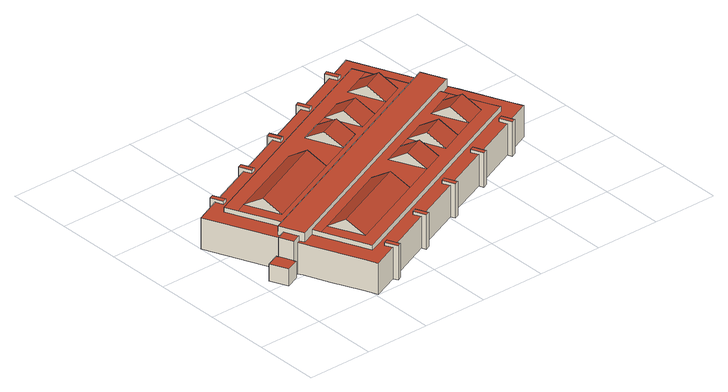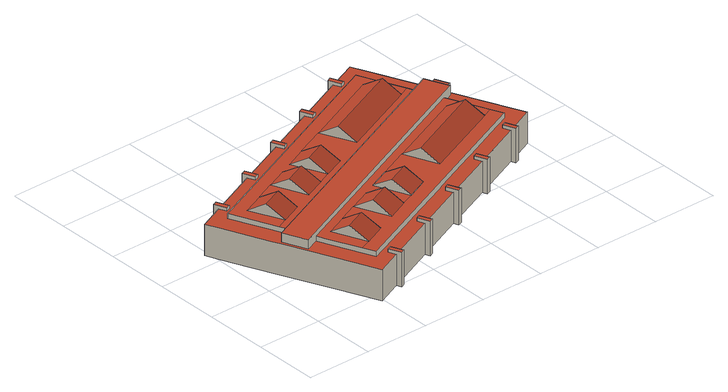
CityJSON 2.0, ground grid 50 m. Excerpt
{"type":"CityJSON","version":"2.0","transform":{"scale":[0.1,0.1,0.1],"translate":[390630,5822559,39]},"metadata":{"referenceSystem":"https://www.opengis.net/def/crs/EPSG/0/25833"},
"CityObjects":{
"building1":{"type":"Building","attributes":{"ANZ_LOC":4,"H_Trauf_Max":70.5,"H_Trauf_Min":52.2,"H_First_Max":75.8,"H_First_Min":52.2,"TexVersion":1,"FOLIE":"011","OAR":"1411","LFD":"01","HNR":"1","STR":"01754","GMDE":"001","KREIS":"00","RBEZ":"0","LAND":"11","Kachel":"2300025000","EIG_KL_PV":3,"EIG_KL_ST":1,"function":"1411","roofType":"1130","measuredHeight":36.6},"address":[{"locality":"Berlin","thoroughfareNumber":"1","thoroughfareName":"Gustav-Meyer-Allee"}],"geometry":[{"type":"MultiSurface","lod":"2","boundaries":[[[0,1,2,3,4,5,6,7,8,9,10,11,12,13,14,15,16,17,18,19,20,21,22,23,24,25,26,27,28,29,30,31,32,33,34,35,36,37,38,39,40,41,42,43,44,45,46,47,48,49,50,51,52,53,54,55,56,57,58,59,60,61]],[[62,63,43,42,64,65,66,67,68,69]],[[40,70,71,72,73,74,75,76,77,41]],[[2,78,79,80,81,82,83,84,3]],[[85,5,4,86,87,88,89,90,91]],[[6,92,93,94,95,96,97,98,7]],[[99,9,8,100,101,102,103,104,105]],[[10,106,107,108,109,110,111,112,11]],[[113,13,12,114,115,116,117,118,119]],[[14,120,121,122,123,124,125,15]],[[17,16,126,127,128,129,130,131]],[[18,132,133,134,135,136,137,138,19]],[[139,21,20,140,141,142,143,144,145]],[[146,147,39,38,148,149,150,151,152,153]],[[36,154,155,156,157,158,159,160,161,37]],[[162,163,164,165,166,167,168,169]],[[170,171,172,173,174,175,176,177,178,179,180,181,182,183,184,185]],[[186,187,188,189,190,191,192,193]],[[194,193,192,191,190,195,196,197,198,199,200,201]],[[189,188,187,186,202,203,204,205,206,207,208,209]],[[210,211,198,197,196,195,209,208,207,206,212,213,214,215]],[[23,22,216,217,218,219,220,221,222,223,224,26,25,24]],[[58,57,225,226,227,228,229,230,231,1,0,61,60,59]],[[232,233,234,235]],[[236,237,238,239]],[[28,240,241,29]],[[27,242,240,28]],[[31,243,244,32]],[[30,245,243,31]],[[246,247,248,249]],[[250,251,252,253]],[[254,255,256,257]],[[67,66,75,74]],[[89,88,82,81]],[[103,102,96,95]],[[117,116,110,109]],[[129,128,123,122]],[[143,142,136,135]],[[151,150,159,158]],[[80,79,78,2,1,231]],[[94,93,92,6,5,85,91,90]],[[108,107,106,10,9,99,105,104]],[[121,120,14,13,113,119,118]],[[134,133,132,18,17,131,130]],[[216,22,21,139,145,144]],[[258,259,260]],[[261,262,263]],[[264,265,266]],[[267,268,269]],[[270,271,272]],[[273,274,275]],[[276,277,278]],[[279,280,281]],[[282,283,284]],[[285,286,287]],[[288,289,290]],[[291,292,293]],[[294,295,296]],[[297,298,299]],[[242,300,301,302,303,244]],[[241,245,30,29]],[[53,304,305,306,307,54]],[[49,308,309,310,311,50]],[[45,312,313,314,315,46]],[[168,167,316,317,200,199,169]],[[204,318,319,182,181,180,205]],[[27,26,224,223,222,221,220,211,210,215,301,300,242]],[[320,321,33,32,244,303,302,214,213,212,322,323]],[[324,325,55,54,307,306,247,246,326,327]],[[52,328,329,330,331,249,248,305,304,53]],[[332,333,51,50,311,310,251,250,334,335]],[[48,336,337,338,339,253,252,309,308,49]],[[41,77,76,65,64,42]],[[3,84,83,87,86,4]],[[7,98,97,101,100,8]],[[11,112,111,115,114,12]],[[127,126,16,15,125,124]],[[19,138,137,141,140,20]],[[37,161,160,149,148,38]],[[51,333,332,335,334,331,330,329,328,52]],[[47,340,341,342,343,339,338,337,336,48]],[[43,63,62,69,68,344,345,346,347,44]],[[341,340,47,46,315,314,255,254,343,342]],[[44,347,346,345,344,257,256,313,312,45]],[[39,147,146,153,152,73,72,71,70,40]],[[234,348,237,236,235]],[[232,239,238,349,233]],[[57,56,55,325,324,327,326,350,225]],[[35,351,157,156,155,154,36]],[[352,353,351,35,34,33,321,320,323,322]],[[165,164,194,201,354,355,166]],[[202,356,185,184,183,357,358,203]],[[357,183,182,319,266,267,269,235,236,239,278,279,281,270,272,273]],[[281,276,278,239,232,235,269,264,266,319,318,204,203,358,357,273,275,270]],[[354,201,200,317,260,261,263,294,296,297,290,291,293,282,284,285]],[[293,288,290,297,299,294,263,258,260,317,316,167,166,355,354,285,287,282]],[[185,356,202,186,193,194,164,163,162,169,199,198,211,220,219,218,217,216,144,143,135,134,130,129,122,121,118,117,109,108,104,103,95,94,90,89,81,80,231,230,229,228,227,226,225,350,326,246,249,331,334,250,253,339,343,254,257,344,68,67,74,73,152,151,158,157,351,353,352,322,212,206,205,180,179,178,177,176,175,174,173,172,171,170]],[[190,189,209,195]],[[215,214,302,301]],[[306,305,248,247]],[[310,309,252,251]],[[314,313,256,255]],[[65,76,75,66]],[[82,88,87,83]],[[96,102,101,97]],[[110,116,115,111]],[[123,128,127,124]],[[136,142,141,137]],[[149,160,159,150]],[[263,262,259,258]],[[260,259,262,261]],[[269,268,265,264]],[[266,265,268,267]],[[275,274,271,270]],[[272,271,274,273]],[[281,280,277,276]],[[278,277,280,279]],[[233,349,348,234]],[[237,348,349,238]],[[287,286,283,282]],[[284,283,286,285]],[[293,292,289,288]],[[290,289,292,291]],[[299,298,295,294]],[[296,295,298,297]],[[240,242,244,243,245,241]]],"semantics":{"surfaces":[{"type":"GroundSurface"},{"type":"WallSurface"},{"type":"RoofSurface"}],"values":[0,1,1,1,1,1,1,1,1,1,1,1,1,1,1,1,1,1,1,1,1,1,1,1,1,1,1,1,1,1,1,1,1,1,1,1,1,1,1,1,1,1,1,1,1,1,1,1,1,1,1,1,1,1,1,1,1,1,1,1,1,1,1,1,1,1,1,1,1,1,1,1,1,1,1,1,1,1,1,1,1,1,1,1,1,1,1,1,1,1,1,1,2,2,2,2,2,2,2,2,2,2,2,2,2,2,2,2,2,2,2,2,2,2,2,2,2,2,2,2,2,2,2,2,2,2]}}]}
},
"vertices":[
[2494,977,2],[2536,879,2],[2337,793,2],[2352,758,2],[2319,744,2],[2304,778,2],[1941,620,2],[1956,586,2],[1923,571,2],[1908,606,2],[1546,449,2],[1561,414,2],[1528,400,2],[1513,434,2],[1148,276,2],[1163,241,2],[1130,227,2],[1115,262,2],[752,104,2],[768,69,2],[735,55,2],[720,90,2],[520,3,2],[478,101,2],[380,325,2],[300,510,2],[283,548,2],[236,528,2],[242,513,2],[141,469,2],[82,604,2],[184,648,2],[190,633,2],[237,654,2],[220,693,2],[0,1199,2],[200,1286,2],[185,1321,2],[217,1335,2],[233,1300,2],[595,1458,2],[580,1493,2],[613,1507,2],[628,1472,2],[993,1631,2],[978,1666,2],[1011,1680,2],[1026,1645,2],[1388,1803,2],[1373,1837,2],[1405,1852,2],[1421,1817,2],[1784,1975,2],[1769,2009,2],[1802,2024,2],[1817,1989,2],[1893,2022,2],[2016,2076,2],[2158,1748,2],[2299,1424,2],[2316,1386,2],[2396,1201,2],[628,1472,156],[628,1472,132],[613,1507,244],[613,1507,268],[653,1415,268],[653,1415,244],[628,1472,244],[628,1472,162],[595,1458,132],[595,1458,156],[595,1458,162],[595,1458,244],[620,1401,244],[620,1401,268],[580,1493,268],[580,1493,244],[2337,793,132],[2337,793,159],[2337,793,244],[2312,850,244],[2312,850,268],[2352,758,268],[2352,758,244],[2304,778,132],[2319,744,244],[2319,744,268],[2279,835,268],[2279,835,244],[2304,778,244],[2304,778,159],[1941,620,132],[1941,620,159],[1941,620,244],[1916,677,244],[1916,677,268],[1956,586,268],[1956,586,244],[1908,606,132],[1923,571,244],[1923,571,268],[1883,663,268],[1883,663,244],[1908,606,244],[1908,606,159],[1546,449,132],[1546,449,159],[1546,449,244],[1521,506,244],[1521,506,268],[1561,414,268],[1561,414,244],[1513,434,132],[1528,400,244],[1528,400,268],[1488,491,268],[1488,491,244],[1513,434,244],[1513,434,159],[1148,276,132],[1148,276,244],[1123,333,244],[1123,333,268],[1163,241,268],[1163,241,244],[1130,227,244],[1130,227,268],[1091,319,268],[1091,319,244],[1115,262,244],[1115,262,132],[753,104,132],[753,104,159],[753,104,244],[728,161,244],[728,161,268],[768,69,268],[768,69,244],[720,90,132],[735,55,244],[735,55,268],[695,147,268],[695,147,244],[720,90,244],[720,90,159],[233,1300,156],[233,1300,132],[217,1335,244],[217,1335,268],[257,1243,268],[257,1243,244],[233,1300,244],[233,1300,162],[200,1286,132],[200,1286,156],[200,1286,162],[200,1286,244],[224,1229,244],[224,1229,268],[185,1321,268],[185,1321,244],[677,188,244],[2294,891,244],[2371,924,244],[2371,924,268],[2371,924,282],[597,153,282],[597,153,268],[597,153,244],[1859,1892,244],[1826,1878,244],[1463,1720,244],[1430,1705,244],[1068,1548,244],[1035,1534,244],[670,1375,244],[638,1361,244],[275,1203,244],[242,1189,244],[162,1154,244],[162,1154,268],[162,1154,282],[1935,1925,282],[1935,1925,268],[1935,1925,244],[2214,1559,244],[2214,1559,280],[2214,1559,282],[2214,1559,315],[2293,1376,315],[2293,1376,282],[2293,1376,280],[2293,1376,244],[2193,1332,244],[323,520,315],[323,520,282],[323,520,280],[323,520,244],[420,562,244],[420,562,282],[2193,1332,282],[2113,1516,244],[2113,1516,282],[340,745,282],[340,745,244],[244,703,244],[244,703,280],[244,703,282],[244,703,315],[306,558,268],[306,558,244],[261,664,244],[261,664,268],[261,664,280],[306,558,280],[520,3,244],[478,101,244],[327,448,244],[300,510,244],[283,548,244],[283,548,216],[283,548,156],[283,548,150],[283,548,132],[2016,2076,244],[2099,1884,244],[2299,1425,244],[2316,1386,244],[2343,1324,244],[2494,977,244],[2536,879,244],[1414,1279,282],[1414,1279,285],[1245,1206,285],[1245,1206,282],[1133,1464,282],[1133,1464,285],[1302,1538,285],[1302,1538,282],[242,513,132],[141,469,132],[236,528,132],[184,648,132],[190,633,132],[82,604,132],[1842,1932,244],[1842,1932,268],[1809,1918,268],[1809,1918,244],[1445,1760,244],[1445,1760,268],[1412,1746,268],[1412,1746,244],[1050,1588,244],[1050,1588,268],[1017,1574,268],[1017,1574,244],[639,276,282],[582,405,368],[526,535,282],[1144,803,282],[1200,674,368],[1256,544,282],[395,836,282],[339,965,368],[283,1095,282],[901,1363,282],[957,1234,368],[1013,1105,282],[1835,1462,282],[1779,1591,368],[1722,1720,282],[1891,1794,282],[1947,1664,368],[2003,1535,282],[1512,1322,282],[1456,1451,368],[1400,1580,282],[1569,1654,282],[1625,1524,368],[1681,1395,282],[2078,902,282],[2022,1031,368],[1966,1160,282],[2134,1233,282],[2191,1104,368],[2247,975,282],[1756,761,282],[1700,891,368],[1643,1020,282],[1812,1093,282],[1868,964,368],[1924,835,282],[1489,645,282],[1433,775,368],[1376,904,282],[1545,977,282],[1601,848,368],[1657,719,282],[236,528,244],[236,528,280],[190,633,280],[190,633,244],[1769,2009,244],[1769,2009,268],[1802,2024,268],[1802,2024,244],[1373,1837,244],[1373,1837,268],[1406,1852,268],[1406,1852,244],[978,1666,244],[978,1666,268],[1011,1680,268],[1011,1680,244],[559,241,282],[447,500,282],[316,802,282],[203,1060,282],[237,654,219],[237,654,146],[237,654,244],[237,654,224],[1817,1989,156],[1817,1989,132],[1817,1989,244],[1817,1989,162],[1784,1975,132],[1784,1975,156],[1784,1975,162],[1784,1975,244],[1421,1817,156],[1421,1817,132],[1421,1817,244],[1421,1817,162],[1388,1803,132],[1388,1803,156],[1388,1803,162],[1388,1803,244],[1026,1645,132],[1026,1645,156],[1026,1645,162],[1026,1645,244],[993,1631,244],[993,1631,162],[993,1631,156],[993,1631,132],[1189,1335,368],[1358,1408,368],[1893,2022,244],[0,1199,244],[220,693,244],[42,1102,244],[2220,1271,282],[2332,1012,282],[1976,1831,244],[1976,1831,282],[2089,1572,282]
]}
